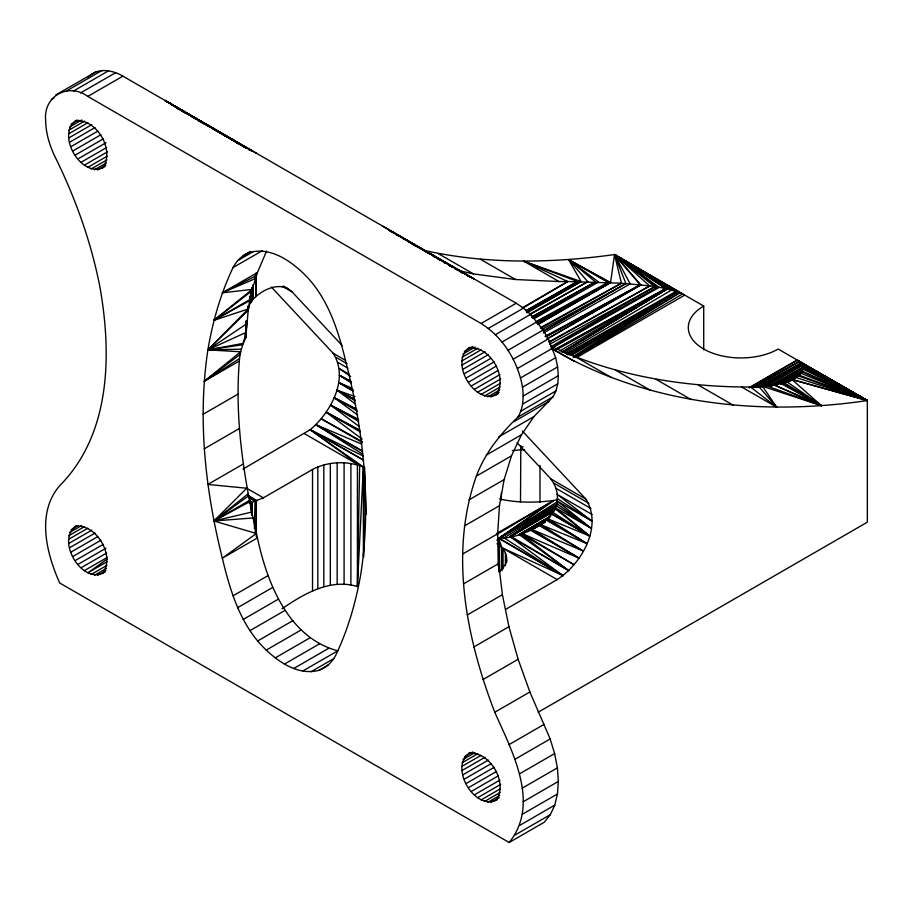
<?xml version="1.0" encoding="UTF-8"?>
<svg xmlns="http://www.w3.org/2000/svg" width="913" height="913" viewBox="0 0 913 913"><rect width="100%" height="100%" fill="white"/><g stroke="black" fill="none" stroke-linecap="round" stroke-linejoin="round"><path stroke-width="1.37" d="M248.45 306.049L248.45 308.891L207.879 349.873C197.402 419.375 205.391 490.372 222.338 558.197C230.281 591.316 240.701 625.976 266.242 650.102C280.029 663.1 299.076 675.529 318.854 670.37C326.352 667.78 332.206 662.119 335.813 655.135C348.218 629.091 356.173 601.233 361 572.828C371.465 503.325 363.477 432.34 346.529 364.515C338.586 331.396 328.166 296.736 302.625 272.61C288.839 259.612 269.792 247.183 250.014 252.342C242.516 254.932 236.661 260.593 233.055 267.566C220.649 293.621 212.695 321.479 207.879 349.873L240.69 351.79L204.227 381.292L239.343 361.023C239.891 347.328 248.347 335.014 246.099 321.022L245.654 337.365M251.931 515.389L251.931 502.549L249.637 500.86M255.743 275.532L255.72 296.725L255.811 276.799M363.694 557.17L364.492 467.342C347.979 460.711 328.36 461.111 312.531 469.465L263.366 497.847L249.363 503.337M242.984 469.077L310.226 429.681L359.654 465.55L357.405 586.545C330.061 578.169 303.755 593.998 281.991 608.743M501.465 570.442L501.91 547.686L498.646 538.282L553.814 500.461L557.934 499.639M249.34 300.491L249.363 304.737L252.958 299.418L253.266 285.153M251.874 514.852L250.801 507.902M254.35 528.536L255.035 501.534L249.158 497.768M251.577 515.309L251.931 502.549L249.523 501.169M498.224 566.231L498.646 538.282C527.28 538.602 574.916 512.25 550.847 478.914L517.123 442.771M255.241 532.119L256.348 501.089L249.021 496.672M302.625 671.101L337.742 650.832C288.417 637.628 267.03 582.951 257.455 537.917C244.17 480.021 234.493 420.733 239.343 361.023M749.219 387.637L797.117 359.984C812.022 367.437 796.227 379.294 786.983 382.364M271.469 287.139L333.131 353.217C349.394 378.724 330.814 412.356 310.226 429.681L363.363 466.92L357.405 586.545L357.405 464.9M509.169 842.505C540.69 803.554 511.816 750.84 494.766 712.254C466.303 638.061 449.059 553.244 476.358 476.13C484.894 453.053 500.324 433.96 517.854 417.138C523.411 408.237 523.822 397.315 522.51 387.18C518.048 361.639 503.268 337.342 481.083 323.487L87.785 96.424C68.441 82.136 43.185 96.185 45.65 120.254C45.764 133.047 49.553 145.498 55.111 156.933C75.425 198.11 91.026 241.648 99.859 286.75C111.843 353.845 110.964 433.835 59.938 485.454C36.006 512.581 46.449 553.301 59.699 582.996L509.169 842.505L544.285 822.236L550.334 814.647L554.762 805.152L557.455 793.99L558.334 781.448L557.387 767.867L554.636 753.579L550.151 738.971L529.882 691.986L518.128 659.289L508.929 626.717L502.401 594.694L498.635 563.583L497.653 533.797L499.491 505.688L504.124 479.599L511.474 455.849L521.483 434.748L533.991 416.545L552.97 396.858L555.971 390.901L557.775 383.78L558.334 375.7L557.626 366.912L555.675 357.668L548.325 338.928L543.132 330.015L530.521 314.38L523.469 308.149L516.199 303.219L122.901 76.156C112.619 69.924 96.904 67.094 88.241 77.434M248.21 310.363L248.153 306.083L248.21 310.363L207.879 349.873L243.269 343.368L245.723 337.833L248.21 310.363L252.25 289.375L257.455 272.542L266.562 251.086M520.501 502.31L520.809 445.681M105.041 166.543C82.25 180.751 54.7 134.051 76.624 120.105M105.041 572.017C82.25 586.226 54.7 539.537 76.624 525.591M102.587 167.958C115.472 150.748 96.721 118.279 75.368 120.836M102.587 573.444C115.472 556.234 96.721 523.754 75.368 526.31M498.338 393.606C475.536 407.814 447.986 361.114 469.921 347.18M497.129 799.777C474.486 811.543 448.42 766.384 469.921 752.654M495.873 395.021C508.758 377.811 490.007 345.342 468.666 347.899M495.873 800.507C508.758 783.297 490.007 750.828 468.666 753.373M522.373 431.039L585.963 499.194C602.945 526.869 581.604 563.675 557.192 579.607L505.631 609.37M423.427 250.253C486.047 264.359 551.201 263.355 614.517 254.567L610.58 282.551L538.065 324.423M506.612 560.673L505.414 564.611L499.582 571.823M512.284 450.645L520.501 449.801L523.035 446.468M496.889 540.359L498.646 538.282L563.059 575.647L509.945 536.547L556.382 506.601M252.855 285.187L252.958 299.418C262.362 289.375 280.474 280.576 292.126 291.92L342.227 345.616M248.427 306.038L248.45 308.891L213.927 320.315L252.25 289.375L222.338 292.822L257.455 272.542M248.074 493.933L213.927 520.981L256.348 533.5L222.338 558.197L257.455 537.917M249.763 296.326L249.797 300.605L213.927 320.315L251.92 290.893L251.92 288.063L251.954 300.834L251.703 288.006M240.062 354.506L204.227 381.292L239.537 358.569M107.072 559.178L87.785 572.862L107.163 561.678M549.147 517.591L520.752 533.934L568.765 570.659L510.824 536.365L555.298 507.948M555.401 507.765L509.945 536.547L568.765 570.659L519.109 534.562L550.973 515.868M557.295 501.796L499.114 538.236L563.059 575.647L501.91 547.686L497.014 543.692M573.181 356.538L677.172 291.818L614.517 254.567L621.456 283.213C642.649 285.472 665.178 285.666 684.75 295.116L576.674 357.508M554.031 511.463L510.824 536.365L555.275 508.769M555.777 509.226L510.824 536.365L555.332 508.883M573.558 357.131L679.352 292.582M563.755 351.916L667.026 289.01L614.517 254.567L625.896 283.555L543.361 331.202M556.063 506.144L503.953 537.848L563.059 575.647M573.33 357.508L679.98 292.833L614.517 254.567L630.175 283.886L543.326 333.074M510.824 536.365L555.72 509.123M562.203 352.235L667.026 289.01L557.056 349.405M562.157 352.11L667.026 289.01L559.68 350.946M562.534 351.927L667.026 289.01M571.39 355.431L677.172 291.818L566.813 354.107M496.558 534.664L553.814 500.461C535.84 502.823 517.386 502.949 499.628 498.989M522.567 308.252L567.818 281.524L621.456 283.213L540.827 328.235M564.679 353.069L671.489 290.083L614.517 254.567L640.207 284.833L546.682 336.144M575.053 357.485L682.525 293.94L614.517 254.567L640.835 284.913L547.161 338.997M556.782 504.113L499.114 538.236L553.814 500.461L496.626 533.477M557.809 503.748L499.114 538.236L556.998 504.98M570.157 354.575L677.172 291.818L566.836 354.255M772.775 385.72L803.406 367.745L867.35 400.533L867.35 522.179L538.168 712.231M569.061 354.997L677.172 291.818L567.407 354.712M544.114 522.327L530.59 530.213L579.036 558.197L521.928 533.489L549.09 517.831M549.866 516.678L519.109 534.562L550.014 516.792M776.267 385.081L803.337 369.343L867.35 400.533C760.301 416.545 645.753 404.402 551.406 348.526M741.618 386.975C758.589 387.112 776.118 386.302 791.925 379.546L867.35 400.533L802.207 371.853L781.22 383.939L783.685 382.501L821.483 405.692L762.515 386.313L776.735 407.244L741.618 386.975C676.236 386.051 610.318 374.193 550.904 346.198M783.925 383.323L801.169 373.314L867.35 400.533L778.161 349.04A52.646 30.391 0 0 1 703.718 349.04A52.646 30.391 0 0 1 703.718 306.06L614.517 254.567L649.736 285.986L549.341 342.227M55.659 95.043L95.968 71.842M51.436 99.483L53.867 98.079M66.843 90.764L101.959 70.495M73.462 91.049L108.579 70.78M80.515 92.955L115.631 72.686M87.785 96.424L122.901 76.156M71.066 124.271L78.324 120.082M69.639 126.975L81.748 119.991M68.772 130.228L84.51 121.144M68.475 133.937L87.853 122.741M68.772 137.977L91.779 124.693M69.639 142.234L95.066 127.546M71.066 146.582L97.702 131.198M72.994 150.873L100.841 134.793M75.368 155.005L103.226 138.924M78.13 158.816L105.976 142.748M81.177 162.229L106.616 147.541M84.43 165.105L107.437 151.832M87.785 167.387L107.163 156.203M91.14 168.985L106.878 159.889M94.393 169.852L106.501 162.868M97.44 169.966L105.919 165.082M243.189 255.629L250.459 251.429M237.483 260.753L253.232 251.657M233.055 267.566L262.122 250.79M213.927 320.315L250.036 299.498L250.014 296.645M203.006 414.342L238.122 394.074M204.227 448.808L239.343 428.528M71.066 529.757L78.324 525.557M69.639 532.462L81.748 525.466M68.772 535.714L84.51 526.618M68.475 539.412L87.853 528.228M68.772 543.452L91.779 530.168M69.639 547.709L95.066 533.032M71.066 552.057L97.702 536.673M72.994 556.359L100.841 540.279M481.083 323.487L516.199 303.219M75.368 560.479L103.226 544.399M242.995 464.158L207.879 484.426L246.727 488.238L213.927 520.981L252.935 517.968M78.13 564.302L105.976 548.222M522.282 307.818L567.818 281.524L523.902 261.278L559.018 281.546L567.818 281.524M488.352 328.418L523.469 308.149M81.177 567.703L106.616 553.027M527.018 312.805L581.102 281.569L568.662 259.714L610.58 282.551L537.689 324.503M84.43 570.591L107.437 557.307M464.352 351.345L472.831 346.449M495.405 334.66L530.521 314.38M462.937 354.039L475.045 347.054M462.058 357.291L477.807 348.207M532.553 318.238L595.481 281.912L568.662 259.714L609.873 282.505L536.034 322.677M91.14 574.46L106.878 565.375M461.773 361L481.14 349.816M94.393 575.338L106.501 568.343M97.44 575.452L105.919 570.557M462.058 365.04L485.065 351.756M502.024 342.021L537.141 321.741M462.937 369.297L488.364 354.621M464.352 373.645L490.989 358.261M508.016 350.284L543.132 330.015M466.281 377.936L494.138 361.868M468.666 382.068L496.512 365.987M513.209 359.208L548.325 338.928M471.428 385.891L498.064 370.507M474.475 389.292L499.902 374.615M551.064 346.575L654.712 286.728L614.517 254.567L676.008 291.395L566.288 353.924M517.431 368.521L552.548 348.241M477.727 392.179L500.735 378.895M481.083 394.45L500.45 383.266M484.438 396.048L500.176 386.964M487.69 396.915L499.799 389.931M520.558 377.936L555.675 357.668M490.738 397.041L499.217 392.145M568.776 354.404L677.172 291.818M522.51 387.18L557.626 366.912M523.217 395.98L558.334 375.7M522.658 404.06L557.775 383.78M520.855 411.181L555.971 390.901M517.854 417.138L552.97 396.858M513.757 421.738L548.873 401.458M498.875 436.813L533.991 416.545M233.055 595.812L268.171 575.544M486.367 455.028L521.483 434.748M237.483 607.75L272.599 587.481M476.358 476.13L511.474 455.849M243.189 619.459L278.305 599.19M469.008 499.868L504.124 479.599M250.014 630.621L285.13 610.341M257.763 640.926L292.879 620.646M464.375 525.956L499.491 505.688M266.242 650.102L301.358 629.822M275.212 657.896L310.329 637.616M462.537 554.065L497.653 533.797M762.332 386.484L801.74 363.728L867.35 400.533L792.073 379.477M284.434 664.093L319.55 643.825M772.546 385.537L803.406 367.745L770.983 385.685M781.22 383.962L802.207 371.853L780.375 384.145M781.208 383.928L783.685 382.501M544.913 522.11L531.377 529.917L579.036 558.197L532.051 529.54L583.327 551.064L540.667 524.633L586.876 543.589L547.732 518.767L589.593 535.988L555.287 507.674L591.396 528.479L556.93 500.952L592.252 521.266L556.987 494.275L592.103 514.555M786.835 382.342L799.183 375.209L867.35 400.533L799.217 361.343L753.236 387.238M544.034 522.681L539.104 525.534L583.327 551.064M787.189 382.239L798.282 375.836L867.35 400.533L799.491 361.548L752.517 387.899M293.655 668.544L328.771 648.264M311.105 671.717L334.112 658.433M463.519 583.864L498.635 563.583M318.854 670.37L328.543 664.778M467.285 614.963L502.401 594.694M473.813 646.997L508.929 626.717M483.011 679.557L518.128 659.289M494.766 712.254L529.882 691.986M464.352 756.82L472.831 751.924M462.937 759.525L475.045 752.529M462.058 762.777L477.807 753.682M461.773 766.475L481.14 755.291M462.058 770.515L485.065 757.242M508.929 744.688L544.045 724.408M462.937 774.772L488.364 760.095M464.352 779.12L490.989 763.747M466.281 783.422L494.138 767.342M515.035 759.239L550.151 738.971M468.666 787.542L496.512 771.462M471.428 791.366L498.064 775.982M474.475 794.767L499.902 780.09M477.727 797.654L500.735 784.37M519.52 773.847L554.636 753.579M481.083 799.925L500.45 788.741M484.438 801.523L500.176 792.438M487.69 802.401L499.799 795.406M490.738 802.516L499.217 797.62M522.27 788.136L557.387 767.867M523.217 801.728L558.334 781.448M522.339 814.27L557.455 793.99M519.645 825.432L554.762 805.152M515.217 834.927L550.334 814.647M547.161 338.769L640.835 284.913L545.837 336.886M749.482 387.797L797.471 360.201M784.164 383.049L786.629 381.634L821.483 405.692L766.76 385.925M526.812 310.568L577.552 281.512L523.902 261.278L581.102 281.569L526.698 312.166M543.361 330.837L625.896 283.555L542.128 329.388M762.64 386.838L802.128 364.184L867.35 400.533L795.908 377.48M548.679 518.721L546.214 520.136L586.876 543.589L547.366 519.2M529.848 314.723L587.767 281.672L568.662 259.714L608.012 282.425L536.867 321.136M551.258 347.727L657.497 287.15L614.517 254.567L665.6 288.679L556.165 349.188M762.104 386.359L801.74 363.728L757.938 387.477M534.219 318.614L598.574 282.003L568.662 259.714M760.997 386.918L801.74 363.728L758.098 387.614M552.707 347.625L659.072 287.412L614.517 254.567M765.699 386.416L802.869 365.417L867.35 400.533L802.55 371.363M760.803 386.781L801.74 363.728M771.177 385.925L803.406 367.745L771.245 385.765M771.28 385.891L803.406 367.745M525.58 310.751L577.552 281.512M529.517 314.232L587.767 281.672M548.896 341.93L649.736 285.986M803.429 367.266L769.979 385.857L803.429 367.266L867.35 400.533L800.952 362.815L756.101 387.477M531.834 316.994L595.481 281.912L531.834 316.891M536.912 322.928L610.58 282.551L536.912 322.494M540.416 327.721L621.456 283.213M555.697 349.017L665.6 288.679M549.672 344.258L654.712 286.728M544.993 336.383L640.207 284.833M536.034 322.346L609.873 282.505M250.196 501.477L213.927 520.981L251.954 512.022M255.32 275.749L255.355 278.602L222.338 292.822L256.348 275.68L256.291 272.827L256.348 296.109M242.812 344.715L207.879 349.873L246.681 323.784L246.681 320.942M241.294 349.177L207.879 349.873L246.099 332.378L246.054 325.245M520.501 449.801L524.678 449.801M458.543 270.522L473.425 273.9L515.525 279.515L559.018 281.546M248.484 149.584L251.908 150.873L165.048 100.476L246.681 148.317L228.444 137.806M355.682 404.197L336.76 390.022L355.031 396.607M466.851 275.452L474.052 278.887L388.082 229.494M351.437 387.934L338.563 382.513L352.977 390.969M361.559 444.049L315.932 424.693L362.621 454.126M773.802 384.864L821.483 405.692L791.925 379.546M774.007 384.829L821.483 405.692L782.133 382.958M363.659 460.323L310.226 429.681L363.237 456.032M351.14 382.764L339.419 375.3L350.718 381.018M353.479 390.079L338.563 382.513L352.977 390.832M358.216 419.181L330.495 405.087L358.763 426.177M356.857 409.298L334.044 397.623L357.702 415.061M355.066 400.602L336.76 390.022L354.415 399.084M356.161 409.172L334.044 397.623L357.394 411.112M358.672 420.128L330.495 405.087L358.672 421.361M359.711 430.057L326.203 412.22L362.221 439.187M336.76 390.022L355.066 399.928M780.638 383.392L821.483 405.692M359.711 430.502L326.203 412.22L360.076 431.758M256.348 153.19L165.048 100.476L246.681 148.317L231.959 139.746M460.688 272.051L463.153 273.409M463.176 273.398L459.456 271.195M362.199 441.561L321.308 418.816L362.484 442.588M362.37 450.851L315.932 424.693L362.37 451.41M449.71 265.763L452.163 267.155M310.226 429.681L363.454 459.947M443.376 262.077L445.852 263.48M382.752 226.173L471.119 277.29M410.12 242.858L417.515 247.103M426.154 252.068L428.619 253.483M432.317 255.606L434.782 257.032M437.247 258.447L439.724 259.863M443.421 261.985L445.886 263.401M448.351 264.816L450.817 266.242M454.526 268.365L456.991 269.78M480.409 259.246L515.525 279.515M698.125 384.944L733.242 405.212M438.308 253.62L473.425 273.9M656.025 379.317L691.141 399.586M392.613 232.587L388.972 230.076L469.636 276.582M388.972 230.076L468.985 276.274M174.942 106.924L178.628 109.081M188.318 114.65L181.025 110.427L184.757 112.607M190.749 116.054L199.262 120.961M201.693 122.365L204.124 123.769M206.555 125.172L210.207 127.284M212.638 128.687L215.069 130.091M217.499 131.495L226.013 136.402M396.265 234.687L398.696 236.102M402.348 238.202L404.779 239.605M407.221 241.021L409.652 242.424M412.083 243.828L415.735 245.939M418.177 247.343L420.608 248.747M423.039 250.151L430.343 254.362M433.995 256.473L441.299 260.696M443.729 262.099L446.16 263.503M449.812 265.615L452.255 267.018M454.685 268.422L457.116 269.826M615.442 370.13L650.558 390.399M576.525 357.394L611.642 377.662M551.486 348.15L574.494 361.434M283.498 286.066L288.337 288.862M282.448 286.328L292.126 291.92M333.131 353.217L345.24 360.213M550.847 478.914L585.963 499.194M336.087 357.382L346.986 363.682M553.803 483.08L588.919 503.36M338.152 362.552L347.842 368.144M555.869 488.25L590.985 508.53M348.96 374.17L339.282 368.578L350.672 376.487M551.726 514.145L589.593 535.988L554.978 508.609M304.36 433.629L359.654 465.55M502.116 570.294L501.91 547.686L557.192 579.607M246.407 488.067L263.366 497.847M247.583 495.166L257.272 500.758M339.419 375.3L351.551 382.319M520.752 533.934L574.14 564.793L521.928 533.489M165.048 100.476L251.36 150.611M192.107 116.875L195.781 119.01M203.131 123.278L205.585 124.704M214.167 129.68L216.621 131.095M225.191 136.071L227.645 137.498M236.227 142.474L238.67 143.9M167.775 102.13L229.62 138.377M170.354 103.785L212.193 128.197M214.658 129.635L229.425 138.251M231.891 139.689L240.496 144.71M242.961 146.148L245.426 147.586M177.59 108.67L180.032 110.085M181.082 110.519L184.757 112.664M198.247 120.573L201.933 122.719M551.988 513.836L589.593 535.988L552.833 512.353M555.994 505.528L591.396 528.479L556.656 503.52M557.192 498.509L592.252 521.266M170.72 104.025L173.995 106.262M750.418 386.952L776.735 407.244L758.897 386.644M501.91 547.686C505.699 551.555 507.32 556.987 506.612 562.328M245.141 333.644L245.723 337.833M498.646 538.282L499.525 545.529L499.537 572.394M364.492 467.342L366.09 514.293M255.275 275.76L255.355 278.602M251.862 288.04L251.92 290.893M250.071 296.28L250.151 303.356M250.002 296.668L250.036 299.498M498.897 544.958L499.046 571.96M252.878 285.221L252.958 299.418M363.363 466.92L363.397 556.017M246.407 320.623L246.419 327.699M703.718 306.06L703.718 349.907M539.982 465.413L539.982 502.31M505.414 552.73L505.414 565.467M503.04 548.975L503.04 568.776M501.328 492.917L501.328 500.004M350.9 463.53L350.9 585.176M344.087 462.834L344.087 584.48M337.159 462.834L337.159 584.48M330.335 463.53L330.335 585.176M323.83 464.9L323.83 586.545M317.827 466.897L317.827 588.543M312.531 469.465L312.531 591.11M256.348 501.089L256.348 536.684M248.747 495.759L213.927 520.981L250.014 500.141L248.747 495.759M802.207 371.853L781.311 384.042L802.207 371.853M544.924 522.008L531.377 529.917L544.935 522.053M250.79 302.454L250.641 292.502L250.79 302.454"/></g></svg>
